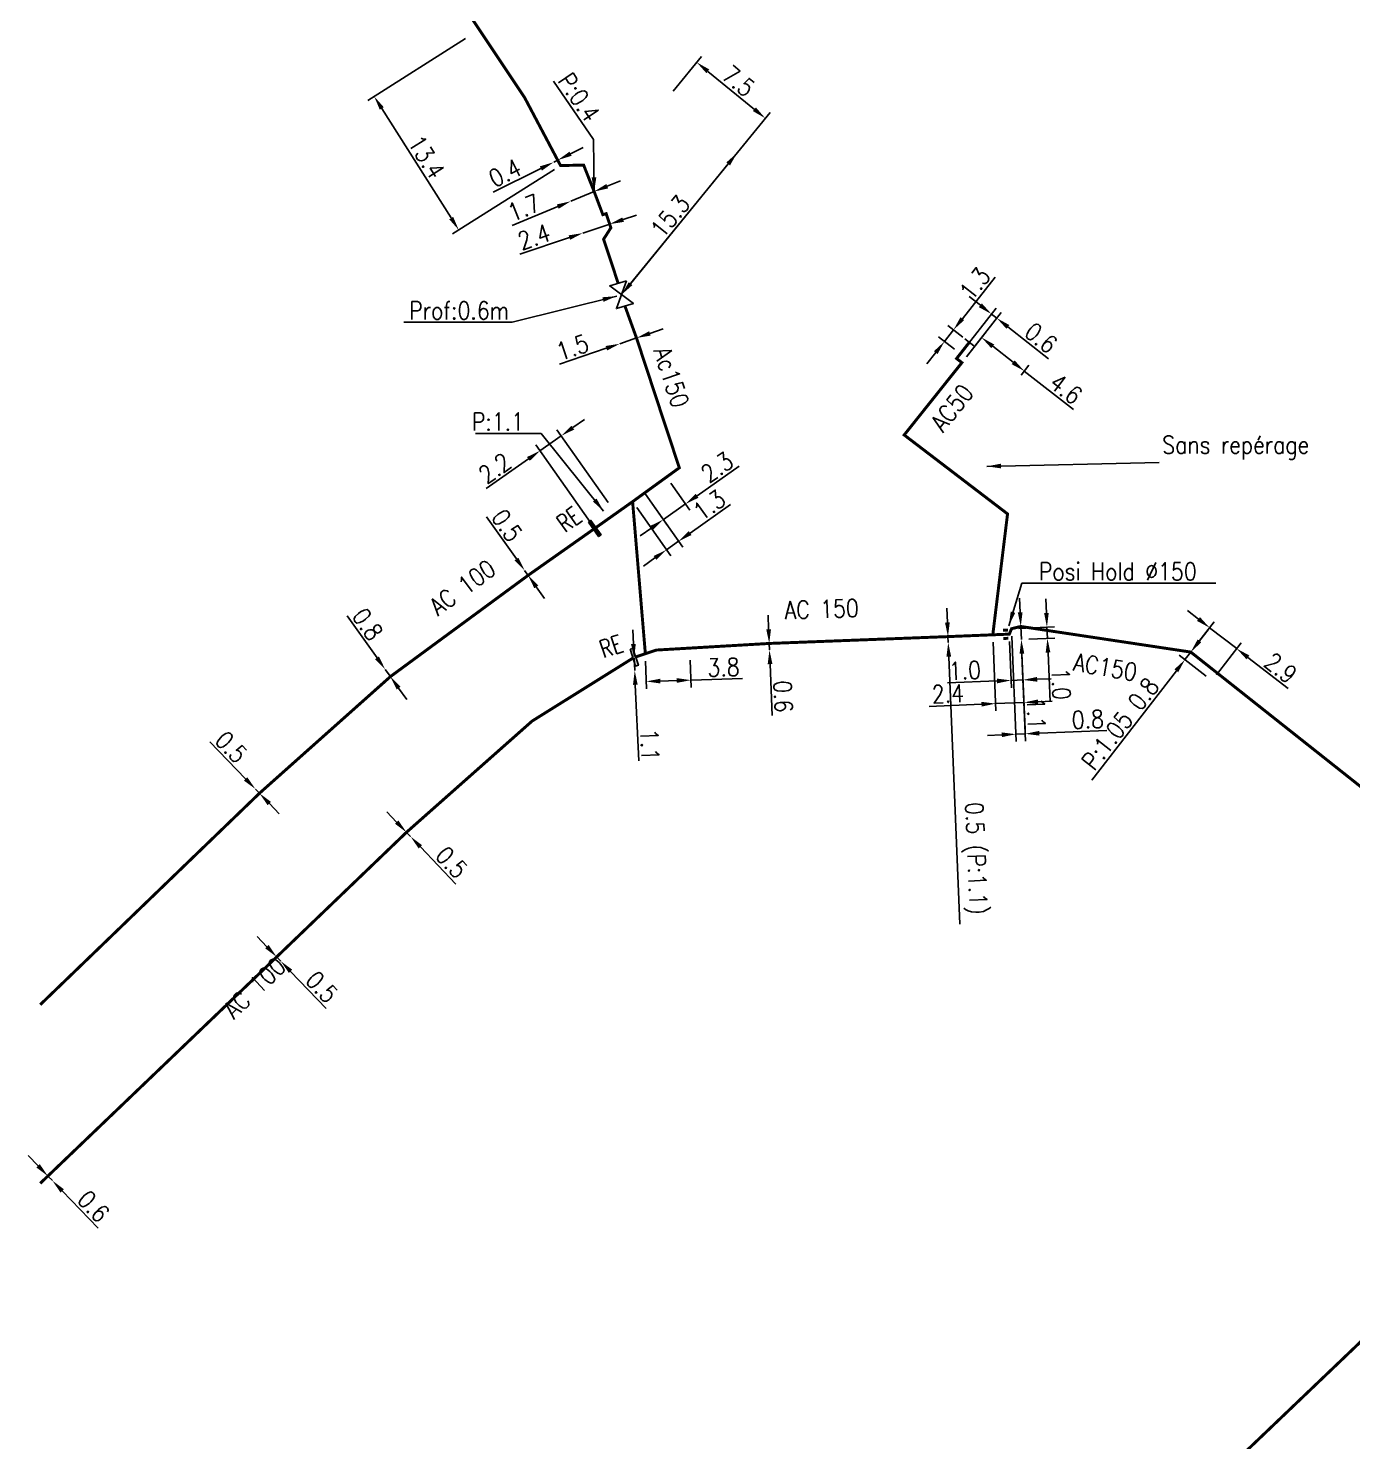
# Model space of a CAD drawing. Header units: millimetres. Extents: x 138988 to 140002, y 128990 to 130001.
# Drawn here: x 138999 to 139111.2, y 129369.5 to 129489.3 of the extents above; entities that cross this region are included whole.
import ezdxf
from ezdxf.enums import TextEntityAlignment as Align

# ---------------------------------------------------------------- set-up
doc = ezdxf.new("R2010")
doc.units = ezdxf.units.MM
doc.header["$PDMODE"] = 34
doc.linetypes.add('L_25_AP', pattern=[2000, 1000, 1000])
doc.layers.get('0').update_dxf_attribs({"linetype": 'CONTINUOUS'})
doc.layers.get('Defpoints').update_dxf_attribs({"linetype": 'CONTINUOUS'})
for name, color, linetype in [('L_150', 1, 'CONTINUOUS'), ('L_300', 7, 'CONTINUOUS'), ('L_340', 7, 'CONTINUOUS')]:
    doc.layers.add(name, color=color, linetype=linetype)
doc.styles.add('G_ROMANS', font='ROMANS.SHX', dxfattribs={"width": 0.75})
doc.styles.get("Standard").update_dxf_attribs({"font": 'romans.shx', "width": 0.85})
doc.dimstyles.get("Standard").update_dxf_attribs({"dimtxt": 1.5, "dimasz": 1.2, "dimexe": 0.625, "dimexo": 0.625, "dimgap": 0.25, "dimtad": 1, "dimdec": 1, "dimzin": 0, "dimdsep": 46, "dimtxsty": 'Standard', "dimcen": -0.5, "dimadec": 0, "dimazin": 0, "dimtfac": 1, "dimtdec": 1, "dimtmove": 0, "dimatfit": 3, "dimfxl": 0, "dimtolj": 1, "dimtzin": 0, "dimarcsym": 0})

# ---------------------------------------------------------------- blocks, each defined once
blk = doc.blocks.new('*D123')
at = {"layer": 'Defpoints', "color": 0, "linetype": 'Continuous', "transparency": 16777216}
for p in [(139000.65, 129392.04), (139001.03, 129391.65), (139001.03, 129391.65)]:
    blk.add_point(p, dxfattribs=at)
at = {"layer": 'L_150', "color": 0, "linetype": 'Continuous', "lineweight": -2, "transparency": 16777216}
for p, q in [((138999.82, 129392.91), (138998.99, 129393.77)), ((139000.65, 129392.04), (139001.03, 129391.65)), ((139001.86, 129390.78), (139004.9, 129387.63))]:
    blk.add_line(p, q, dxfattribs=at)
at = {"layer": 'L_150', "color": 0, "linetype": 'Continuous', "transparency": 16777216}
for points in [[(138999.96, 129393.05), (138999.67, 129392.77), (139000.65, 129392.04)], [(139002.01, 129390.92), (139001.72, 129390.64), (139001.03, 129391.65)]]:
    blk.add_solid(points, dxfattribs=at)
at = {"layer": 'L_150', "color": 0, "linetype": 'Continuous', "transparency": 16777216, "insert": (139004.52, 129389.47), "char_height": 1.5, "attachment_point": 5, "rotation": 313.9061}
blk.add_mtext('\\A1;0.6', dxfattribs=at)
blk = doc.blocks.new('*D124')
at = {"layer": 'Defpoints', "color": 0, "linetype": 'Continuous', "transparency": 16777216}
for p in [(139020.04, 129410.61), (139020.39, 129410.25), (139020.39, 129410.25)]:
    blk.add_point(p, dxfattribs=at)
at = {"layer": 'L_150', "color": 0, "linetype": 'Continuous', "lineweight": -2, "transparency": 16777216}
for p, q in [((139019.21, 129411.48), (139018.38, 129412.35)), ((139020.04, 129410.61), (139020.39, 129410.25)), ((139021.22, 129409.39), (139024.25, 129406.23))]:
    blk.add_line(p, q, dxfattribs=at)
at = {"layer": 'L_150', "color": 0, "linetype": 'Continuous', "transparency": 16777216}
for points in [[(139019.36, 129411.62), (139019.07, 129411.34), (139020.04, 129410.61)], [(139021.36, 129409.53), (139021.08, 129409.25), (139020.39, 129410.25)]]:
    blk.add_solid(points, dxfattribs=at)
at = {"layer": 'L_150', "color": 0, "linetype": 'Continuous', "transparency": 16777216, "insert": (139023.87, 129408.07), "char_height": 1.5, "attachment_point": 5, "rotation": 313.8128}
blk.add_mtext('\\A1;0.5', dxfattribs=at)
blk = doc.blocks.new('*D125')
at = {"layer": 'Defpoints', "color": 0, "linetype": 'Continuous', "transparency": 16777216}
for p in [(139031.04, 129421.17), (139031.39, 129420.81), (139031.39, 129420.81)]:
    blk.add_point(p, dxfattribs=at)
at = {"layer": 'L_150', "color": 0, "linetype": 'Continuous', "lineweight": -2, "transparency": 16777216}
for p, q in [((139030.21, 129422.04), (139029.38, 129422.9)), ((139031.04, 129421.17), (139031.39, 129420.81)), ((139032.22, 129419.94), (139035.24, 129416.79))]:
    blk.add_line(p, q, dxfattribs=at)
at = {"layer": 'L_150', "color": 0, "linetype": 'Continuous', "transparency": 16777216}
for points in [[(139030.36, 129422.18), (139030.07, 129421.9), (139031.04, 129421.17)], [(139032.36, 129420.08), (139032.07, 129419.81), (139031.39, 129420.81)]]:
    blk.add_solid(points, dxfattribs=at)
at = {"layer": 'L_150', "color": 0, "linetype": 'Continuous', "transparency": 16777216, "insert": (139034.87, 129418.63), "char_height": 1.5, "attachment_point": 5, "rotation": 313.7966}
blk.add_mtext('\\A1;0.5', dxfattribs=at)
blk = doc.blocks.new('*D126')
at = {"layer": 'Defpoints', "color": 0, "linetype": 'Continuous', "transparency": 16777216}
for p in [(139061.79, 129437.18), (139061.81, 129436.63), (139061.81, 129436.63)]:
    blk.add_point(p, dxfattribs=at)
at = {"layer": 'L_150', "color": 0, "linetype": 'Continuous', "lineweight": -2, "transparency": 16777216}
for p, q in [((139061.74, 129438.38), (139061.69, 129439.57)), ((139061.79, 129437.18), (139061.81, 129436.63)), ((139061.86, 129435.43), (139062.04, 129431.06))]:
    blk.add_line(p, q, dxfattribs=at)
at = {"layer": 'L_150', "color": 0, "linetype": 'Continuous', "transparency": 16777216}
for points in [[(139061.94, 129438.38), (139061.54, 129438.37), (139061.79, 129437.18)], [(139062.06, 129435.44), (139061.66, 129435.42), (139061.81, 129436.63)]]:
    blk.add_solid(points, dxfattribs=at)
at = {"layer": 'L_150', "color": 0, "linetype": 'Continuous', "transparency": 16777216, "insert": (139062.97, 129432.69), "char_height": 1.5, "attachment_point": 5, "rotation": 272.3728}
blk.add_mtext('\\A1;0.6', dxfattribs=at)
blk = doc.blocks.new('*D127')
at = {"layer": 'Defpoints', "color": 0, "linetype": 'Continuous', "transparency": 16777216}
for p in [(139051.29, 129436.31), (139055.08, 129436.4), (139055.16, 129434.07)]:
    blk.add_point(p, dxfattribs=at)
at = {"layer": 'L_150', "color": 0, "linetype": 'Continuous', "lineweight": -2, "transparency": 16777216}
for p, q in [((139051.31, 129435.69), (139051.38, 129433.33)), ((139055.1, 129435.77), (139055.18, 129433.45)), ((139055.16, 129434.07), (139059.53, 129434.21)), ((139052.56, 129433.99), (139053.96, 129434.04))]:
    blk.add_line(p, q, dxfattribs=at)
at = {"layer": 'L_150', "color": 0, "linetype": 'Continuous', "transparency": 16777216}
for points in [[(139052.55, 129434.19), (139052.56, 129433.79), (139051.36, 129433.96)], [(139053.95, 129434.24), (139053.96, 129433.84), (139055.16, 129434.07)]]:
    blk.add_solid(points, dxfattribs=at)
at = {"layer": 'L_150', "color": 0, "linetype": 'Continuous', "transparency": 16777216, "insert": (139057.91, 129435.16), "char_height": 1.5, "attachment_point": 5, "rotation": 1.779}
blk.add_mtext('\\A1;3.8', dxfattribs=at)
blk = doc.blocks.new('*D128')
at = {"layer": 'Defpoints', "color": 0, "linetype": 'Continuous', "transparency": 16777216}
for p in [(139076.94, 129437.76), (139076.96, 129437.26), (139076.96, 129437.26)]:
    blk.add_point(p, dxfattribs=at)
at = {"layer": 'L_150', "color": 0, "linetype": 'Continuous', "lineweight": -2, "transparency": 16777216}
for p, q in [((139076.89, 129438.96), (139076.84, 129440.16)), ((139076.94, 129437.76), (139076.96, 129437.26)), ((139077.01, 129436.06), (139077.94, 129413.39))]:
    blk.add_line(p, q, dxfattribs=at)
at = {"layer": 'L_150', "color": 0, "linetype": 'Continuous', "transparency": 16777216}
for points in [[(139077.09, 129438.97), (139076.69, 129438.95), (139076.94, 129437.76)], [(139077.21, 129436.07), (139076.81, 129436.05), (139076.96, 129437.26)]]:
    blk.add_solid(points, dxfattribs=at)
at = {"layer": 'L_150', "color": 0, "linetype": 'Continuous', "transparency": 16777216, "insert": (139079.11, 129418.95), "char_height": 1.5, "attachment_point": 5, "rotation": 272.3554}
blk.add_mtext('\\A1;0.5 (P:1.1)', dxfattribs=at)
blk = doc.blocks.new('*D129')
at = {"layer": 'Defpoints', "color": 0, "linetype": 'Continuous', "transparency": 16777216}
for p in [(139082.33, 129438.43), (139083.16, 129437.52), (139085.37, 129437.61)]:
    blk.add_point(p, dxfattribs=at)
at = {"layer": 'L_150', "color": 0, "linetype": 'Continuous', "lineweight": -2, "transparency": 16777216}
for p, q in [((139085.28, 129439.76), (139085.24, 129440.95)), ((139082.95, 129438.46), (139085.96, 129438.58)), ((139085.33, 129438.56), (139085.37, 129437.61)), ((139083.78, 129437.54), (139086, 129437.63)), ((139085.42, 129436.41), (139085.59, 129432.22))]:
    blk.add_line(p, q, dxfattribs=at)
at = {"layer": 'L_150', "color": 0, "linetype": 'Continuous', "transparency": 16777216}
for points in [[(139085.48, 129439.76), (139085.09, 129439.75), (139085.33, 129438.56)], [(139085.62, 129436.42), (139085.22, 129436.4), (139085.37, 129437.61)]]:
    blk.add_solid(points, dxfattribs=at)
at = {"layer": 'L_150', "color": 0, "linetype": 'Continuous', "transparency": 16777216, "insert": (139086.53, 129433.76), "char_height": 1.5, "attachment_point": 5, "rotation": 272.3554}
blk.add_mtext('\\A1;1.0', dxfattribs=at)
blk = doc.blocks.new('*D130')
at = {"layer": 'Defpoints', "color": 0, "linetype": 'Continuous', "transparency": 16777216}
for p in [(139082.33, 129438.43), (139083.16, 129437.52), (139083.49, 129429.52)]:
    blk.add_point(p, dxfattribs=at)
at = {"layer": 'L_150', "color": 0, "linetype": 'Continuous', "lineweight": -2, "transparency": 16777216}
for p, q in [((139082.35, 129437.81), (139082.72, 129428.86)), ((139083.18, 129436.89), (139083.51, 129428.89)), ((139081.5, 129429.44), (139080.3, 129429.39)), ((139082.7, 129429.49), (139083.49, 129429.52)), ((139084.69, 129429.57), (139090.41, 129429.8))]:
    blk.add_line(p, q, dxfattribs=at)
at = {"layer": 'L_150', "color": 0, "linetype": 'Continuous', "transparency": 16777216}
for points in [[(139081.49, 129429.64), (139081.51, 129429.24), (139082.7, 129429.49)], [(139084.68, 129429.77), (139084.69, 129429.37), (139083.49, 129429.52)]]:
    blk.add_solid(points, dxfattribs=at)
at = {"layer": 'L_150', "color": 0, "linetype": 'Continuous', "transparency": 16777216, "insert": (139088.79, 129430.74), "char_height": 1.5, "attachment_point": 5, "rotation": 2.3554}
blk.add_mtext('\\A1;0.8', dxfattribs=at)
blk = doc.blocks.new('*D131')
at = {"layer": 'Defpoints', "color": 0, "linetype": 'Continuous', "transparency": 16777216}
for p in [(139082.14, 129437.97), (139083.16, 129437.52), (139083.3, 129434.09)]:
    blk.add_point(p, dxfattribs=at)
at = {"layer": 'L_150', "color": 0, "linetype": 'Continuous', "lineweight": -2, "transparency": 16777216}
for p, q in [((139082.16, 129437.35), (139082.33, 129433.43)), ((139083.18, 129436.89), (139083.32, 129433.47)), ((139084.5, 129434.14), (139085.7, 129434.19)), ((139081.1, 129434), (139076.91, 129433.83)), ((139083.3, 129434.09), (139082.3, 129434.05))]:
    blk.add_line(p, q, dxfattribs=at)
at = {"layer": 'L_150', "color": 0, "linetype": 'Continuous', "transparency": 16777216}
for points in [[(139081.09, 129434.2), (139081.11, 129433.8), (139082.3, 129434.05)], [(139084.49, 129434.34), (139084.51, 129433.94), (139083.3, 129434.09)]]:
    blk.add_solid(points, dxfattribs=at)
at = {"layer": 'L_150', "color": 0, "linetype": 'Continuous', "transparency": 16777216, "insert": (139078.37, 129434.89), "char_height": 1.5, "attachment_point": 5, "rotation": 2.3554}
blk.add_mtext('\\A1;1.0', dxfattribs=at)
blk = doc.blocks.new('*D132')
at = {"layer": 'Defpoints', "color": 0, "linetype": 'Continuous', "transparency": 16777216}
for p in [(139080.74, 129437.92), (139083.16, 129437.52), (139083.38, 129432.18)]:
    blk.add_point(p, dxfattribs=at)
at = {"layer": 'L_150', "color": 0, "linetype": 'Continuous', "lineweight": -2, "transparency": 16777216}
for p, q in [((139080.77, 129437.29), (139081.01, 129431.46)), ((139083.18, 129436.89), (139083.4, 129431.56)), ((139079.78, 129432.03), (139075.35, 129431.85)), ((139083.38, 129432.18), (139080.98, 129432.08)), ((139084.58, 129432.23), (139085.78, 129432.28))]:
    blk.add_line(p, q, dxfattribs=at)
at = {"layer": 'L_150', "color": 0, "linetype": 'Continuous', "transparency": 16777216}
for points in [[(139079.77, 129432.23), (139079.79, 129431.83), (139080.98, 129432.08)], [(139084.57, 129432.43), (139084.58, 129432.03), (139083.38, 129432.18)]]:
    blk.add_solid(points, dxfattribs=at)
at = {"layer": 'L_150', "color": 0, "linetype": 'Continuous', "transparency": 16777216, "insert": (139076.93, 129432.92), "char_height": 1.5, "attachment_point": 5, "rotation": 2.3554}
blk.add_mtext('\\A1;2.4', dxfattribs=at)
blk = doc.blocks.new('*D133')
at = {"layer": 'Defpoints', "color": 0, "linetype": 'Continuous', "transparency": 16777216}
for p in [(139078.12, 129460.98), (139082.76, 129459.44), (139083.41, 129460.27)]:
    blk.add_point(p, dxfattribs=at)
at = {"layer": 'L_150', "color": 0, "linetype": 'Continuous', "lineweight": -2, "transparency": 16777216}
for p, q in [((139078.5, 129461.47), (139080.17, 129463.6)), ((139080.73, 129462.37), (139082.46, 129461.01)), ((139083.14, 129459.93), (139083.79, 129460.76)), ((139083.41, 129460.27), (139087.57, 129457))]:
    blk.add_line(p, q, dxfattribs=at)
at = {"layer": 'L_150', "color": 0, "linetype": 'Continuous', "transparency": 16777216}
for points in [[(139080.86, 129462.52), (139080.61, 129462.21), (139079.79, 129463.11)], [(139082.59, 129461.17), (139082.34, 129460.85), (139083.41, 129460.27)]]:
    blk.add_solid(points, dxfattribs=at)
at = {"layer": 'L_150', "color": 0, "linetype": 'Continuous', "transparency": 16777216, "insert": (139086.94, 129458.76), "char_height": 1.5, "attachment_point": 5, "rotation": 321.8822}
blk.add_mtext('\\A1;4.6', dxfattribs=at)
blk = doc.blocks.new('*D134')
at = {"layer": 'Defpoints', "color": 0, "linetype": 'Continuous', "transparency": 16777216}
for p in [(139081.08, 129464.75), (139077.67, 129461.33), (139078.12, 129460.98)]:
    blk.add_point(p, dxfattribs=at)
at = {"layer": 'L_340', "color": 0, "linetype": 'Continuous', "lineweight": -2, "transparency": 16777216}
for p, q in [((139079.69, 129465.84), (139078.74, 129466.58)), ((139078.06, 129461.82), (139081.02, 129465.59)), ((139078.5, 129461.47), (139081.46, 129465.24)), ((139080.63, 129465.1), (139081.08, 129464.75)), ((139082.02, 129464.01), (139085.46, 129461.31))]:
    blk.add_line(p, q, dxfattribs=at)
at = {"layer": 'L_340', "color": 0, "linetype": 'Continuous', "transparency": 16777216}
for points in [[(139079.81, 129466), (139079.56, 129465.68), (139080.63, 129465.1)], [(139082.14, 129464.17), (139081.9, 129463.85), (139081.08, 129464.75)]]:
    blk.add_solid(points, dxfattribs=at)
at = {"layer": 'L_340', "color": 0, "linetype": 'Continuous', "transparency": 16777216, "insert": (139084.83, 129463.08), "char_height": 1.5, "attachment_point": 5, "rotation": 321.8822}
blk.add_mtext('\\A1;0.6', dxfattribs=at)
blk = doc.blocks.new('*D135')
at = {"layer": 'Defpoints', "color": 0, "linetype": 'Continuous', "transparency": 16777216}
for p in [(139077.41, 129463.76), (139077.98, 129461.72), (139078.69, 129462.76)]:
    blk.add_point(p, dxfattribs=at)
at = {"layer": 'L_340', "color": 0, "linetype": 'Continuous', "lineweight": -2, "transparency": 16777216}
for p, q in [((139078.16, 129464.7), (139080.93, 129468.23)), ((139078.2, 129463.14), (139076.92, 129464.14)), ((139077.49, 129462.11), (139076.15, 129463.16)), ((139076.64, 129462.77), (139077.41, 129463.76)), ((139075.9, 129461.83), (139075.16, 129460.89))]:
    blk.add_line(p, q, dxfattribs=at)
at = {"layer": 'L_340', "color": 0, "linetype": 'Continuous', "transparency": 16777216}
for points in [[(139078, 129464.83), (139078.31, 129464.58), (139077.41, 129463.76)], [(139075.75, 129461.95), (139076.06, 129461.71), (139076.64, 129462.77)]]:
    blk.add_solid(points, dxfattribs=at)
at = {"layer": 'L_340', "color": 0, "linetype": 'Continuous', "transparency": 16777216, "insert": (139079.22, 129467.67), "char_height": 1.5, "attachment_point": 5, "rotation": 51.8822}
blk.add_mtext('\\A1;1.3', dxfattribs=at)
blk = doc.blocks.new('*D136')
at = {"layer": 'Defpoints', "color": 0, "linetype": 'Continuous', "transparency": 16777216}
for p in [(139018.24, 129424.84), (139018.24, 129424.84), (139018.58, 129424.48)]:
    blk.add_point(p, dxfattribs=at)
at = {"layer": 'L_150', "color": 0, "linetype": 'Continuous', "lineweight": -2, "transparency": 16777216}
for p, q in [((139017.4, 129425.7), (139014.37, 129428.85)), ((139018.58, 129424.48), (139018.24, 129424.84)), ((139019.42, 129423.62), (139020.25, 129422.75))]:
    blk.add_line(p, q, dxfattribs=at)
at = {"layer": 'L_150', "color": 0, "linetype": 'Continuous', "transparency": 16777216}
for points in [[(139017.55, 129425.84), (139017.26, 129425.56), (139018.24, 129424.84)], [(139019.56, 129423.75), (139019.27, 129423.48), (139018.58, 129424.48)]]:
    blk.add_solid(points, dxfattribs=at)
at = {"layer": 'L_150', "color": 0, "linetype": 'Continuous', "transparency": 16777216, "insert": (139016.19, 129428.4), "char_height": 1.5, "attachment_point": 5, "rotation": 313.9628}
blk.add_mtext('\\A1;0.5', dxfattribs=at)
blk = doc.blocks.new('*D137')
at = {"layer": 'Defpoints', "color": 0, "linetype": 'Continuous', "transparency": 16777216}
for p in [(139029.24, 129434.98), (139029.24, 129434.98), (139029.68, 129434.37)]:
    blk.add_point(p, dxfattribs=at)
at = {"layer": 'L_150', "color": 0, "linetype": 'Continuous', "lineweight": -2, "transparency": 16777216}
for p, q in [((139028.55, 129435.96), (139026.01, 129439.53)), ((139029.68, 129434.37), (139029.24, 129434.98)), ((139030.37, 129433.4), (139031.07, 129432.42))]:
    blk.add_line(p, q, dxfattribs=at)
at = {"layer": 'L_150', "color": 0, "linetype": 'Continuous', "transparency": 16777216}
for points in [[(139028.71, 129436.08), (139028.38, 129435.85), (139029.24, 129434.98)], [(139030.53, 129433.51), (139030.21, 129433.28), (139029.68, 129434.37)]]:
    blk.add_solid(points, dxfattribs=at)
at = {"layer": 'L_150', "color": 0, "linetype": 'Continuous', "transparency": 16777216, "insert": (139027.75, 129438.81), "char_height": 1.5, "attachment_point": 5, "rotation": 305.4003}
blk.add_mtext('\\A1;0.8', dxfattribs=at)
blk = doc.blocks.new('*D138')
at = {"layer": 'Defpoints', "color": 0, "linetype": 'Continuous', "transparency": 16777216}
for p in [(139041.06, 129443.36), (139041.06, 129443.36), (139041.35, 129442.95)]:
    blk.add_point(p, dxfattribs=at)
at = {"layer": 'L_150', "color": 0, "linetype": 'Continuous', "lineweight": -2, "transparency": 16777216}
for p, q in [((139040.36, 129444.34), (139037.83, 129447.9)), ((139041.35, 129442.95), (139041.06, 129443.36)), ((139042.04, 129441.97), (139042.74, 129440.99))]:
    blk.add_line(p, q, dxfattribs=at)
at = {"layer": 'L_150', "color": 0, "linetype": 'Continuous', "transparency": 16777216}
for points in [[(139040.53, 129444.45), (139040.2, 129444.22), (139041.06, 129443.36)], [(139042.21, 129442.09), (139041.88, 129441.86), (139041.35, 129442.95)]]:
    blk.add_solid(points, dxfattribs=at)
at = {"layer": 'L_150', "color": 0, "linetype": 'Continuous', "transparency": 16777216, "insert": (139039.56, 129447.18), "char_height": 1.5, "attachment_point": 5, "rotation": 305.4021}
blk.add_mtext('\\A1;0.5', dxfattribs=at)
blk = doc.blocks.new('*D139')
at = {"layer": 'Defpoints', "color": 0, "linetype": 'Continuous', "transparency": 16777216}
for p in [(139044.16, 129454.78), (139048.5, 129448.61), (139047, 129446.93)]:
    blk.add_point(p, dxfattribs=at)
at = {"layer": 'L_340', "color": 0, "linetype": 'Continuous', "lineweight": -2, "transparency": 16777216}
for p, q in [((139045.14, 129455.47), (139046.12, 129456.16)), ((139044.16, 129454.78), (139042.36, 129453.51)), ((139048.14, 129449.13), (139043.8, 129455.29)), ((139046.64, 129447.44), (139042, 129454.02)), ((139041.38, 129452.82), (139037.81, 129450.3))]:
    blk.add_line(p, q, dxfattribs=at)
at = {"layer": 'L_340', "color": 0, "linetype": 'Continuous', "transparency": 16777216}
for points in [[(139045.02, 129455.63), (139045.26, 129455.31), (139044.16, 129454.78)], [(139041.26, 129452.98), (139041.5, 129452.66), (139042.36, 129453.51)]]:
    blk.add_solid(points, dxfattribs=at)
at = {"layer": 'L_340', "color": 0, "linetype": 'Continuous', "transparency": 16777216, "insert": (139038.53, 129452.03), "char_height": 1.5, "attachment_point": 5, "rotation": 35.1792}
blk.add_mtext('\\A1;2.2', dxfattribs=at)
blk = doc.blocks.new('*D140')
at = {"layer": 'Defpoints', "color": 0, "linetype": 'Continuous', "transparency": 16777216}
for p in [(139050.94, 129450.34), (139050.21, 129449.2), (139054.11, 129445.84)]:
    blk.add_point(p, dxfattribs=at)
at = {"layer": 'L_150', "color": 0, "linetype": 'Continuous', "lineweight": -2, "transparency": 16777216}
for p, q in [((139051.3, 129449.83), (139054.47, 129445.33)), ((139050.57, 129448.69), (139053.45, 129444.61)), ((139055.09, 129446.53), (139058.51, 129448.95)), ((139053.09, 129445.12), (139054.11, 129445.84)), ((139052.1, 129444.43), (139051.12, 129443.74))]:
    blk.add_line(p, q, dxfattribs=at)
at = {"layer": 'L_150', "color": 0, "linetype": 'Continuous', "transparency": 16777216}
for points in [[(139054.97, 129446.7), (139055.2, 129446.37), (139054.11, 129445.84)], [(139051.99, 129444.59), (139052.22, 129444.27), (139053.09, 129445.12)]]:
    blk.add_solid(points, dxfattribs=at)
at = {"layer": 'L_150', "color": 0, "linetype": 'Continuous', "transparency": 16777216, "insert": (139056.71, 129448.9), "char_height": 1.5, "attachment_point": 5, "rotation": 35.1792}
blk.add_mtext('\\A1;1.3', dxfattribs=at)
blk = doc.blocks.new('*D141')
at = {"layer": 'Defpoints', "color": 0, "linetype": 'Continuous', "transparency": 16777216}
for p in [(139053.08, 129451.28), (139050.94, 129450.34), (139052.82, 129447.68)]:
    blk.add_point(p, dxfattribs=at)
at = {"layer": 'L_150', "color": 0, "linetype": 'Continuous', "lineweight": -2, "transparency": 16777216}
for p, q in [((139055.68, 129449.7), (139059.25, 129452.22)), ((139051.3, 129449.83), (139053.18, 129447.17)), ((139053.45, 129450.77), (139055.06, 129448.49)), ((139052.82, 129447.68), (139054.7, 129449)), ((139051.84, 129446.98), (139050.86, 129446.29))]:
    blk.add_line(p, q, dxfattribs=at)
at = {"layer": 'L_150', "color": 0, "linetype": 'Continuous', "transparency": 16777216}
for points in [[(139055.56, 129449.86), (139055.79, 129449.53), (139054.7, 129449)], [(139051.72, 129447.15), (139051.95, 129446.82), (139052.82, 129447.68)]]:
    blk.add_solid(points, dxfattribs=at)
at = {"layer": 'L_150', "color": 0, "linetype": 'Continuous', "transparency": 16777216, "insert": (139057.37, 129452.12), "char_height": 1.5, "attachment_point": 5, "rotation": 35.2517}
blk.add_mtext('\\A1;2.3', dxfattribs=at)
blk = doc.blocks.new('*D142')
at = {"layer": 'Defpoints', "color": 0, "linetype": 'Continuous', "transparency": 16777216}
for p in [(139050.34, 129435.93), (139050.39, 129434.88), (139050.39, 129434.88)]:
    blk.add_point(p, dxfattribs=at)
at = {"layer": 'L_340', "color": 0, "linetype": 'Continuous', "lineweight": -2, "transparency": 16777216}
for p, q in [((139050.28, 129437.13), (139050.23, 129438.33)), ((139050.34, 129435.93), (139050.39, 129434.88)), ((139050.44, 129433.68), (139050.73, 129427.24))]:
    blk.add_line(p, q, dxfattribs=at)
at = {"layer": 'L_340', "color": 0, "linetype": 'Continuous', "transparency": 16777216}
for points in [[(139050.48, 129437.14), (139050.08, 129437.12), (139050.34, 129435.93)], [(139050.64, 129433.69), (139050.24, 129433.67), (139050.39, 129434.88)]]:
    blk.add_solid(points, dxfattribs=at)
at = {"layer": 'L_340', "color": 0, "linetype": 'Continuous', "transparency": 16777216, "insert": (139051.67, 129428.59), "char_height": 1.5, "attachment_point": 5, "rotation": 272.594}
blk.add_mtext('\\A1;1.1', dxfattribs=at)
blk = doc.blocks.new('L_340_07')
at = {"color": 0, "linetype": 'Continuous', "const_width": 0.25, "flags": 128}
blk.add_lwpolyline([(0, 0), (1.25, 0)], dxfattribs=at)
at = {"color": 0, "linetype": 'Continuous', "flags": 128}
blk.add_lwpolyline([(1.25, -0.5), (1.25, 0.5)], dxfattribs=at)
at = {"color": 0, "linetype": 'Continuous', "style": 'G_ROMANS', "width": 0.75, "flags": 3}
for tag, p in [('DEF_LEG', (0.72, -3.47)), ('DEF_COUP', (0.72, -5.97)), ('DEF_TYPE', (0.72, -8.47))]:
    blk.add_attdef(tag, text='', height=1.2, dxfattribs=at).set_placement(p, align=Align.MIDDLE)
blk = doc.blocks.new('L_340_20')
at = {"linetype": 'Continuous'}
blk.add_hatch(color=0, dxfattribs=at).paths.add_polyline_path([(0.125, 0.75), (-0.125, 0.75), (-0.125, -0.75), (0.125, -0.75)])
at = {"color": 0, "linetype": 'Continuous'}
blk.add_lwpolyline([(-0.125, 0.75), (0.125, 0.75), (0.125, -0.75), (-0.125, -0.75)], close=True, dxfattribs=at)
at = {"color": 0, "linetype": 'Continuous', "width": 0.75}
for tag, height, flags, p in [('RE', 1.5, 8, (0, 3)), ('DEF_LEG', 1.2, 3, (0, -5)), ('DEF_COUP', 1.2, 3, (0, -7.5)), ('DEF_TYPE', 1.2, 3, (0, -10))]:
    blk.add_attdef(tag, text='', height=height, dxfattribs=dict(at, flags=flags)).set_placement(p, align=Align.MIDDLE)
blk = doc.blocks.new('*D646')
at = {"layer": 'Defpoints', "color": 0, "linetype": 'Continuous', "transparency": 16777216}
for p in [(139036.57, 129488.77), (139028.31, 129483.54), (139044.1, 129477.69)]:
    blk.add_point(p, dxfattribs=at)
at = {"layer": 'L_150', "color": 0, "linetype": 'Continuous', "lineweight": -2, "transparency": 16777216}
for p, q in [((139036.04, 129488.44), (139027.78, 129483.2)), ((139034.83, 129473.24), (139028.95, 129482.52)), ((139043.58, 129477.35), (139034.95, 129471.89))]:
    blk.add_line(p, q, dxfattribs=at)
at = {"layer": 'L_150', "color": 0, "linetype": 'Continuous', "transparency": 16777216}
for points in [[(139029.12, 129482.63), (139028.78, 129482.42), (139028.31, 129483.54)], [(139035, 129473.34), (139034.67, 129473.13), (139035.48, 129472.22)]]:
    blk.add_solid(points, dxfattribs=at)
at = {"layer": 'L_150', "color": 0, "linetype": 'Continuous', "transparency": 16777216, "insert": (139032.74, 129478.42), "char_height": 1.5, "attachment_point": 5, "rotation": 302.3565}
blk.add_mtext('\\A1;13.4', dxfattribs=at)
blk = doc.blocks.new('*D649')
at = {"layer": 'Defpoints', "color": 0, "linetype": 'Continuous', "transparency": 16777216}
for p in [(139050.54, 129463.07), (139049.12, 129462.58), (139049.12, 129462.58)]:
    blk.add_point(p, dxfattribs=at)
at = {"layer": 'L_150', "color": 0, "linetype": 'Continuous', "lineweight": -2, "transparency": 16777216}
for p, q in [((139050.54, 129463.07), (139049.12, 129462.58)), ((139051.67, 129463.45), (139052.81, 129463.84)), ((139047.98, 129462.2), (139044.02, 129460.85))]:
    blk.add_line(p, q, dxfattribs=at)
at = {"layer": 'L_150', "color": 0, "linetype": 'Continuous', "transparency": 16777216}
for points in [[(139051.61, 129463.64), (139051.74, 129463.27), (139050.54, 129463.07)], [(139047.92, 129462.39), (139048.05, 129462.01), (139049.12, 129462.58)]]:
    blk.add_solid(points, dxfattribs=at)
at = {"layer": 'L_150', "color": 0, "linetype": 'Continuous', "transparency": 16777216, "insert": (139045.11, 129462.27), "char_height": 1.5, "attachment_point": 5, "rotation": 18.8154}
blk.add_mtext('\\A1;1.5', dxfattribs=at)
blk = doc.blocks.new('L_300_03')
at = {"color": 0, "linetype": 'Continuous', "flags": 128}
blk.add_lwpolyline([(-1, 0.75), (1, -0.75), (1, 0.75), (-1, -0.75), (-1, 0.75)], dxfattribs=at)
at = {"color": 0, "linetype": 'Continuous', "width": 0.75}
blk.add_attdef('NUM', text='', height=1.5, dxfattribs=at).set_placement((0, 2.1), align=Align.MIDDLE_CENTER)
at = {"color": 0, "linetype": 'Continuous', "width": 0.75, "flags": 3}
for tag, p in [('DEF_LEG', (0, -5)), ('DEF_COUP', (0, -7.5)), ('DEF_TYPE', (0, -10))]:
    blk.add_attdef(tag, text='', height=1.2, dxfattribs=at).set_placement(p, align=Align.MIDDLE)
blk = doc.blocks.new('*D650')
at = {"layer": 'Defpoints', "color": 0, "linetype": 'Continuous', "transparency": 16777216}
for p in [(139055.65, 129486.43), (139053.26, 129483.5), (139049.27, 129466.74)]:
    blk.add_point(p, dxfattribs=at)
at = {"layer": 'L_300', "color": 0, "linetype": 'Continuous', "lineweight": -2, "transparency": 16777216}
for p, q in [((139053.65, 129483.98), (139056.05, 129486.92)), ((139060.53, 129482.45), (139056.58, 129485.67)), ((139049.67, 129467.23), (139061.86, 129482.18))]:
    blk.add_line(p, q, dxfattribs=at)
at = {"layer": 'L_300', "color": 0, "linetype": 'Continuous', "transparency": 16777216}
for points in [[(139056.71, 129485.83), (139056.46, 129485.52), (139055.65, 129486.43)], [(139060.66, 129482.61), (139060.41, 129482.3), (139061.46, 129481.69)]]:
    blk.add_solid(points, dxfattribs=at)
at = {"layer": 'L_300', "color": 0, "linetype": 'Continuous', "transparency": 16777216, "insert": (139059.19, 129484.84), "char_height": 1.5, "attachment_point": 5, "rotation": 320.8063}
blk.add_mtext('\\A1;7.5', dxfattribs=at)
blk = doc.blocks.new('*D651')
at = {"layer": 'Defpoints', "color": 0, "linetype": 'Continuous', "transparency": 16777216}
for p in [(139059.07, 129478.76), (139059.07, 129478.76), (139049.27, 129466.74)]:
    blk.add_point(p, dxfattribs=at)
at = {"layer": 'L_300', "color": 0, "linetype": 'Continuous', "lineweight": -2, "transparency": 16777216}
blk.add_line((139050.03, 129467.67), (139058.31, 129477.83), dxfattribs=at)
at = {"layer": 'L_300', "color": 0, "linetype": 'Continuous', "transparency": 16777216}
for points in [[(139058.16, 129477.95), (139058.47, 129477.7), (139059.07, 129478.76)], [(139049.88, 129467.8), (139050.19, 129467.55), (139049.27, 129466.74)]]:
    blk.add_solid(points, dxfattribs=at)
at = {"layer": 'L_300', "color": 0, "linetype": 'Continuous', "transparency": 16777216, "insert": (139053.4, 129473.38), "char_height": 1.5, "attachment_point": 5, "rotation": 50.8063}
blk.add_mtext('\\A1;15.3', dxfattribs=at)
blk = doc.blocks.new('*D652')
at = {"layer": 'Defpoints', "color": 0, "linetype": 'Continuous', "transparency": 16777216}
for p in [(139043.52, 129477.97), (139043.52, 129477.97), (139044.1, 129477.69)]:
    blk.add_point(p, dxfattribs=at)
at = {"layer": 'L_150', "color": 0, "linetype": 'Continuous', "lineweight": -2, "transparency": 16777216}
for p, q in [((139043.83, 129478.25), (139043.6, 129478.71)), ((139044.95, 129478.68), (139046.02, 129479.22)), ((139042.44, 129477.44), (139038.4, 129475.43)), ((139043.87, 129478.15), (139043.52, 129477.97))]:
    blk.add_line(p, q, dxfattribs=at)
at = {"layer": 'L_150', "color": 0, "linetype": 'Continuous', "transparency": 16777216}
for points in [[(139044.86, 129478.86), (139045.04, 129478.51), (139043.87, 129478.15)], [(139042.35, 129477.62), (139042.53, 129477.26), (139043.52, 129477.97)]]:
    blk.add_solid(points, dxfattribs=at)
at = {"layer": 'L_150', "color": 0, "linetype": 'Continuous', "transparency": 16777216, "insert": (139039.4, 129477.05), "char_height": 1.5, "attachment_point": 5, "rotation": 26.4133}
blk.add_mtext('\\A1;0.4', dxfattribs=at)
blk = doc.blocks.new('*D653')
at = {"layer": 'Defpoints', "color": 0, "linetype": 'Continuous', "transparency": 16777216}
for p in [(139046.95, 129475.48), (139044.97, 129474.66), (139044.97, 129474.66)]:
    blk.add_point(p, dxfattribs=at)
at = {"layer": 'L_150', "color": 0, "linetype": 'Continuous', "lineweight": -2, "transparency": 16777216}
for p, q in [((139048.06, 129475.93), (139049.17, 129476.39)), ((139046.95, 129475.48), (139044.97, 129474.66)), ((139043.86, 129474.21), (139039.99, 129472.61))]:
    blk.add_line(p, q, dxfattribs=at)
at = {"layer": 'L_150', "color": 0, "linetype": 'Continuous', "transparency": 16777216}
for points in [[(139047.98, 129476.12), (139048.14, 129475.75), (139046.95, 129475.48)], [(139043.79, 129474.39), (139043.94, 129474.02), (139044.97, 129474.66)]]:
    blk.add_solid(points, dxfattribs=at)
at = {"layer": 'L_150', "color": 0, "linetype": 'Continuous', "transparency": 16777216, "insert": (139040.99, 129474.11), "char_height": 1.5, "attachment_point": 5, "rotation": 22.3659}
blk.add_mtext('\\A1;1.7', dxfattribs=at)
blk = doc.blocks.new('*D654')
at = {"layer": 'Defpoints', "color": 0, "linetype": 'Continuous', "transparency": 16777216}
for p in [(139048.27, 129472.72), (139045.99, 129471.96), (139045.99, 129471.96)]:
    blk.add_point(p, dxfattribs=at)
at = {"layer": 'L_150', "color": 0, "linetype": 'Continuous', "lineweight": -2, "transparency": 16777216}
for p, q in [((139048.27, 129472.72), (139045.99, 129471.96)), ((139049.4, 129473.1), (139050.54, 129473.47)), ((139044.85, 129471.58), (139040.64, 129470.18))]:
    blk.add_line(p, q, dxfattribs=at)
at = {"layer": 'L_150', "color": 0, "linetype": 'Continuous', "transparency": 16777216}
for points in [[(139049.34, 129473.29), (139049.47, 129472.91), (139048.27, 129472.72)], [(139044.79, 129471.77), (139044.91, 129471.39), (139045.99, 129471.96)]]:
    blk.add_solid(points, dxfattribs=at)
at = {"layer": 'L_150', "color": 0, "linetype": 'Continuous', "transparency": 16777216, "insert": (139041.86, 129471.64), "char_height": 1.5, "attachment_point": 5, "rotation": 18.4052}
blk.add_mtext('\\A1;2.4', dxfattribs=at)
blk = doc.blocks.new('*D757')
at = {"layer": 'Defpoints', "color": 0, "linetype": 'Continuous', "transparency": 16777216}
for p in [(139097.03, 129435.81), (139097.52, 129436.45), (139099.32, 129434.04)]:
    blk.add_point(p, dxfattribs=at)
at = {"layer": 'L_150', "color": 0, "linetype": 'Continuous', "lineweight": -2, "transparency": 16777216}
for p, q in [((139098.26, 129437.39), (139098.99, 129438.34)), ((139098.83, 129434.42), (139096.54, 129436.2)), ((139097.52, 129436.45), (139097.03, 129435.81)), ((139096.3, 129434.86), (139089.12, 129425.6))]:
    blk.add_line(p, q, dxfattribs=at)
at = {"layer": 'L_150', "color": 0, "linetype": 'Continuous', "transparency": 16777216}
for points in [[(139098.1, 129437.52), (139098.41, 129437.27), (139097.52, 129436.45)], [(139096.14, 129434.99), (139096.45, 129434.74), (139097.03, 129435.81)]]:
    blk.add_solid(points, dxfattribs=at)
at = {"layer": 'L_150', "color": 0, "linetype": 'Continuous', "transparency": 16777216, "insert": (139091.55, 129430.37), "char_height": 1.5, "attachment_point": 5, "rotation": 52.2336}
blk.add_mtext('\\A1;P:1.05 0.8', dxfattribs=at)
blk = doc.blocks.new('*D758')
at = {"layer": 'Defpoints', "color": 0, "linetype": 'Continuous', "transparency": 16777216}
for p in [(139101.41, 129436.74), (139097.52, 129436.45), (139099.32, 129434.04)]:
    blk.add_point(p, dxfattribs=at)
at = {"layer": 'L_150', "color": 0, "linetype": 'Continuous', "lineweight": -2, "transparency": 16777216}
for p, q in [((139098.17, 129439.25), (139097.23, 129439.98)), ((139097.9, 129436.94), (139099.51, 129439.01)), ((139099.12, 129438.51), (139101.41, 129436.74)), ((139099.71, 129434.53), (139101.8, 129437.23)), ((139102.36, 129436), (139105.77, 129433.36))]:
    blk.add_line(p, q, dxfattribs=at)
at = {"layer": 'L_150', "color": 0, "linetype": 'Continuous', "transparency": 16777216}
for points in [[(139098.3, 129439.41), (139098.05, 129439.09), (139099.12, 129438.51)], [(139102.49, 129436.16), (139102.24, 129435.84), (139101.41, 129436.74)]]:
    blk.add_solid(points, dxfattribs=at)
at = {"layer": 'L_150', "color": 0, "linetype": 'Continuous', "transparency": 16777216, "insert": (139105.15, 129435.1), "char_height": 1.5, "attachment_point": 5, "rotation": 322.2336}
blk.add_mtext('\\A1;2.9', dxfattribs=at)
blk = doc.blocks.new('*D759')
at = {"layer": 'Defpoints', "color": 0, "linetype": 'Continuous', "transparency": 16777216}
for p in [(139083.11, 129438.62), (139083.16, 129437.52), (139083.16, 129437.52)]:
    blk.add_point(p, dxfattribs=at)
at = {"layer": 'L_150', "color": 0, "linetype": 'Continuous', "lineweight": -2, "transparency": 16777216}
for p, q in [((139083.06, 129439.81), (139083.01, 129441.01)), ((139083.11, 129438.62), (139083.16, 129437.52)), ((139083.21, 129436.32), (139083.47, 129429.9))]:
    blk.add_line(p, q, dxfattribs=at)
at = {"layer": 'L_150', "color": 0, "linetype": 'Continuous', "transparency": 16777216}
for points in [[(139083.26, 129439.82), (139082.86, 129439.81), (139083.11, 129438.62)], [(139083.41, 129436.33), (139083.01, 129436.31), (139083.16, 129437.52)]]:
    blk.add_solid(points, dxfattribs=at)
at = {"layer": 'L_150', "color": 0, "linetype": 'Continuous', "transparency": 16777216, "insert": (139084.42, 129431.25), "char_height": 1.5, "attachment_point": 5, "rotation": 272.3554}
blk.add_mtext('\\A1;1.1', dxfattribs=at)

msp = doc.modelspace()

# ---------------------------------------------------------------- linework, layer by layer
at = {"layer": 'L_150', "linetype": 'L_25_AP', "const_width": 0.25, "flags": 128}
for points in [[(139048.99, 129467.7), (139047.75, 129471.44), (139048.37, 129472.41), (139048.27, 129472.72), (139047.97, 129473.61), (139047.69, 129473.52), (139046.95, 129475.48), (139046.06, 129477.72), (139044.1, 129477.69), (139041.06, 129483.44), (139030.83, 129498.77), (139011.81, 129530.33), (139000.69, 129548.28), (139000, 129549.39)], [(139077.98, 129461.72), (139077.67, 129461.33), (139078.12, 129460.98), (139073.23, 129454.85), (139081.99, 129448.16), (139080.74, 129437.92)], [(139050.21, 129449.2), (139051.29, 129436.31)], [(139046.9, 129446.86), (139041.35, 129442.95), (139029.68, 129434.37), (139018.58, 129424.48), (139000, 129406.56)], [(139050.47, 129436.04), (139052.23, 129436.62), (139061.79, 129437.18), (139076.94, 129437.76), (139082.14, 129437.97), (139082.33, 129438.43), (139083.11, 129438.62), (139097.52, 129436.45), (139097.52, 129436.45), (139125.38, 129414.38), (139135.09, 129406.89), (139135.09, 129406.89), (139136.52, 129405.75), (139133.88, 129402.15), (139130.41, 129397.4), (139126.02, 129391.49), (139120.08, 129385.79), (139091.57, 129358.56), (139060.9, 129330.16), (139058.11, 129327.62), (139056.25, 129325.91), (139040.58, 129311.55), (139008.66, 129280.67), (139000, 129271.88)], [(139000, 129391.42), (139000.65, 129392.04), (139020.04, 129410.61), (139031.04, 129421.17), (139041.69, 129430.6), (139050.24, 129435.94)]]:
    msp.add_lwpolyline(points, dxfattribs=at)
at = {"layer": 'L_150', "linetype": 'L_25_AP', "flags": 128}
msp.add_lwpolyline([(139047.1, 129447, 0.25, 0.25, 0), (139050.21, 129449.2, 0.25, 0.25, 0), (139053.08, 129451.28, 0.25, 0.25, 0), (139054.17, 129452.07, 0.25, 0.25, 0), (139052.74, 129456.39, 0.25, 0.25, 0), (139052.74, 129456.39, 0.25, 0.25, 0), (139052.74, 129456.39, 0.25, 0.25, 0), (139050.54, 129463.07, 0.25, 0.25, 0), (139049.56, 129465.78, 0, 0, 0)], format="xyseb", dxfattribs=at)
at = {"layer": 'L_150', "linetype": 'Continuous', "const_width": 0.25, "flags": 128}
for points in [[(139082.03, 129438.32), (139081.6, 129438.3)], [(139082.06, 129437.62), (139081.63, 129437.6)]]:
    msp.add_lwpolyline(points, dxfattribs=at)

# ---------------------------------------------------------------- block references
at = {"layer": 'L_300', "rotation": 286.5321358786146}
msp.add_blockref('L_300_03', (139049.27, 129466.74), dxfattribs=at)
at = {"layer": 'L_340', "rotation": 51.88223486182375}
msp.add_blockref('L_340_07', (139077.98, 129461.72), dxfattribs=at)
at = {"layer": 'L_340'}
ref = msp.add_blockref('L_340_20', (139047, 129446.93), dxfattribs=dict(at, rotation=35.17920015616772))
ref.add_attrib('RE', 'RE', dxfattribs={"layer": '0', "color": 0, "linetype": 'Continuous', "height": 1.5, "rotation": 35.1792, "width": 0.75, "flags": 8}).set_placement((139044.82, 129447.69), align=Align.MIDDLE)
ref = msp.add_blockref('L_340_20', (139050.35, 129436.01), dxfattribs=dict(at, rotation=18.08514510975276))
ref.add_attrib('RE', 'RE', dxfattribs={"layer": '0', "color": 0, "linetype": 'Continuous', "height": 1.5, "rotation": 18.0851, "width": 0.75, "flags": 8}).set_placement((139048.4, 129436.94), align=Align.MIDDLE)

# ---------------------------------------------------------------- texts
at = {"layer": 'L_150', "linetype": 'Continuous', "width": 0.85}
for s, rotation, p in [('Ac150', 288.273, (139053.5, 129459.74)), ('AC150', 350.1446, (139090.28, 129435.17))]:
    msp.add_text(s, height=1.5, rotation=rotation, dxfattribs=at).set_placement(p, align=Align.MIDDLE)
for s, rotation, p in [('AC50', 51.5934, (139076.53, 129455)), ('AC 100', 36.3065, (139033.7, 129439.46)), ('AC 150', 1.7543, (139063.12, 129439.25)), ('AC 100', 43.8128, (139016.42, 129405.28))]:
    msp.add_text(s, height=1.5, rotation=rotation, dxfattribs=at).set_placement(p)
at = {"layer": 'L_150', "linetype": 'Continuous', "insert": (139046.29, 129481.23), "char_height": 1.5, "attachment_point": 9, "rotation": 304.2474}
msp.add_mtext('P:0.4', dxfattribs=at)
at = {"layer": 'L_150', "linetype": 'Continuous', "char_height": 1.5}
for s, insert, attachment_point in [('P:1.1', (139041.01, 129455.23), 9), ('Sans repérage', (139095.1, 129452.77), 7), ('Posi Hold %%C150', (139084.64, 129442.53), 7)]:
    msp.add_mtext(s, dxfattribs=dict(at, insert=insert, attachment_point=attachment_point))
at = {"layer": 'L_300', "linetype": 'Continuous', "insert": (139039.74, 129464.65), "char_height": 1.5, "attachment_point": 9}
msp.add_mtext('Prof:0.6m', dxfattribs=at)

# ---------------------------------------------------------------- dimensions: what is measured, and where the dimension line sits
at = {"layer": 'L_150', "linetype": 'Continuous'}
for base, p1, p2, angle, picture, middle in [((139028.31, 129483.54), (139044.1, 129477.69), (139036.57, 129488.77), 302.3565, '*D646', (139031.89, 129477.88)), ((139043.52, 129477.97), (139044.1, 129477.69), (139043.52, 129477.97), 26.4133, '*D652', (139039.85, 129476.15)), ((139045.99, 129471.96), (139048.27, 129472.72), (139045.99, 129471.96), 18.4052, '*D654', (139042.18, 129470.69)), ((139049.12, 129462.58), (139050.54, 129463.07), (139049.12, 129462.58), 18.8154, '*D649', (139045.43, 129461.33)), ((139083.41, 129460.27), (139078.12, 129460.98), (139082.76, 129459.44), 141.8822, '*D133', (139086.33, 129457.98)), ((139052.82, 129447.68), (139053.08, 129451.28), (139050.94, 129450.34), 35.2517, '*D141', (139057.95, 129451.3)), ((139054.11, 129445.84), (139050.21, 129449.2), (139050.94, 129450.34), 215.1792, '*D140', (139057.29, 129448.08)), ((139041.06, 129443.36), (139041.35, 129442.95), (139041.06, 129443.36), 305.4021, '*D138', (139038.75, 129446.61)), ((139029.241686, 129434.9846874), (139029.6761506, 129434.3733442), (139029.241686, 129434.9846874), 305.400342, '*D137', (139026.9328174, 129438.2335401)), ((139085.373327, 129437.607646), (139082.329153, 129438.433235), (139083.157853, 129437.516518), 92.355396, '*D129', (139085.533389, 129433.716294)), ((139083.16, 129437.52), (139083.11, 129438.62), (139083.16, 129437.52), 92.3554, '*D759', (139083.42, 129431.21)), ((139061.81, 129436.63), (139061.79, 129437.18), (139061.81, 129436.63), 92.3728, '*D126', (139061.97, 129432.65)), ((139101.41, 129436.74), (139097.52, 129436.45), (139099.32, 129434.04), 142.2336, '*D758', (139104.54, 129434.31)), ((139083.38, 129432.18), (139080.74, 129437.92), (139083.16, 129437.52), 182.3554, '*D132', (139076.97, 129431.92)), ((139083.3, 129434.09), (139082.14, 129437.97), (139083.16, 129437.52), 182.3554, '*D131', (139078.41, 129433.89)), ((139083.49, 129429.52), (139082.33, 129438.43), (139083.16, 129437.52), 182.3554, '*D130', (139088.83, 129429.74)), ((139055.16, 129434.07), (139051.29, 129436.31), (139055.08, 129436.4), 181.779, '*D127', (139057.94, 129434.16)), ((139018.24, 129424.84), (139018.58, 129424.48), (139018.24, 129424.84), 313.9628, '*D136', (139015.47, 129427.71)), ((139031.39, 129420.81), (139031.04, 129421.17), (139031.39, 129420.81), 133.7966, '*D125', (139034.15, 129417.93)), ((139020.39, 129410.25), (139020.04, 129410.61), (139020.39, 129410.25), 133.8128, '*D124', (139023.15, 129407.38)), ((139001.03, 129391.65), (139000.65, 129392.04), (139001.03, 129391.65), 133.9061, '*D123', (139003.8, 129388.78))]:
    dim = msp.add_linear_dim(base=base, p1=p1, p2=p2, angle=angle, dimstyle='Standard', dxfattribs=at)
    dim.commit()
    dim.dimension.update_dxf_attribs({"geometry": picture, "text_midpoint": middle, "dimtype": 160})
for base, p1, p2, angle, text, picture, middle in [((139044.97, 129474.66), (139046.95, 129475.48), (139044.97, 129474.66), 22.3659, '1.7', '*D653', (139041.37, 129473.18)), ((139076.96, 129437.26), (139076.94, 129437.76), (139076.96, 129437.26), 92.3554, '0.5 (P:1.1)', '*D128', (139077.71, 129418.89)), ((139097.03, 129435.81), (139097.52, 129436.45), (139099.32, 129434.04), 52.2336, 'P:1.05 <>', '*D757', (139092.34, 129429.76))]:
    dim = msp.add_linear_dim(base=base, p1=p1, p2=p2, angle=angle, text=text, dimstyle='Standard', dxfattribs=at)
    dim.commit()
    dim.dimension.update_dxf_attribs({"geometry": picture, "text_midpoint": middle, "dimtype": 160})
at = {"layer": 'L_300', "linetype": 'Continuous'}
dim = msp.add_linear_dim(base=(139055.65, 129486.43), p1=(139049.27, 129466.74), p2=(139053.26, 129483.5), angle=320.8063, dimstyle='Standard', dxfattribs=at)
dim.commit()
dim.dimension.update_dxf_attribs({"geometry": '*D650', "text_midpoint": (139058.56, 129484.06), "dimtype": 160})
dim = msp.add_linear_dim(base=(139059.07, 129478.76), p1=(139049.27, 129466.74), p2=(139059.07, 129478.76), angle=230.8063, text='15.3', dimstyle='Standard', dxfattribs=at)
dim.commit()
dim.dimension.update_dxf_attribs({"geometry": '*D651', "text_midpoint": (139054.17, 129472.75), "dimtype": 160})
at = {"layer": 'L_340', "linetype": 'Continuous'}
for base, p1, p2, angle, picture, middle in [((139077.41, 129463.76), (139077.98, 129461.72), (139078.69, 129462.76), 231.8822, '*D135', (139080, 129467.06)), ((139081.08, 129464.75), (139077.67, 129461.33), (139078.12, 129460.98), 141.8822, '*D134', (139084.21, 129462.29)), ((139044.16, 129454.78), (139047, 129446.93), (139048.5, 129448.61), 215.1792, '*D139', (139039.1, 129451.22)), ((139050.39, 129434.88), (139050.34, 129435.93), (139050.39, 129434.88), 92.594, '*D142', (139050.67, 129428.55))]:
    dim = msp.add_linear_dim(base=base, p1=p1, p2=p2, angle=angle, dimstyle='Standard', dxfattribs=at)
    dim.commit()
    dim.dimension.update_dxf_attribs({"geometry": picture, "text_midpoint": middle, "dimtype": 160})

# ---------------------------------------------------------------- leaders
at = {"layer": 'L_150', "linetype": 'Continuous', "annotation_type": 0, "has_hookline": 1, "hookline_direction": 1, "text_width": 4.55, "horizontal_direction": (0.562768, -0.826615, 0)}
msp.add_leader([(139046.95, 129475.48), (139046.9, 129479.89), (139046.22, 129480.88)], dimstyle='Standard', dxfattribs=at)
at = {"layer": 'L_150', "linetype": 'Continuous', "annotation_type": 0, "has_hookline": 1}
for points, hookline_direction, text_width in [([(139047.75, 129448.4), (139042.46, 129454.98), (139041.26, 129454.98)], 1, 4.13), ([(139082.1, 129438.68), (139083.19, 129442.28), (139084.39, 129442.28)], 0, 15)]:
    msp.add_leader(points, dimstyle='Standard', dxfattribs=dict(at, hookline_direction=hookline_direction, text_width=text_width))
at = {"layer": 'L_150', "linetype": 'Continuous'}
msp.add_leader([(139080.23, 129452.19), (139094.85, 129452.52)], dimstyle='Standard', dxfattribs=at)
at = {"layer": 'L_300', "linetype": 'Continuous', "annotation_type": 0, "has_hookline": 1, "hookline_direction": 1, "text_width": 8.93}
msp.add_leader([(139048.86, 129466.62), (139039.99, 129464.4)], dimstyle='Standard', dxfattribs=at)

doc.saveas('drawing.dxf')
